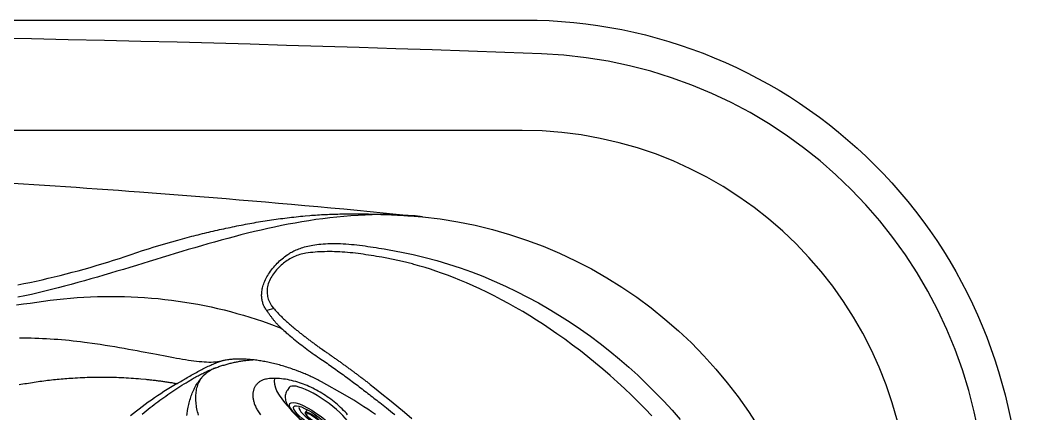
# Model space of a CAD drawing. Extents: x 832 to 912, y 781 to 934.
# Drawn here: x 887.79 to 912.02, y 881.13 to 890.68 of the extents above; entities that cross this region are included whole.
import ezdxf

# ---------------------------------------------------------------- set-up
doc = ezdxf.new("R2010")
doc.units = 0
doc.header["$MEASUREMENT"] = 0
doc.layers.add('1', color=4, linetype='Continuous')
doc.layers.add('SPA', color=2, linetype='Continuous')

# ---------------------------------------------------------------- blocks, each defined once
blk = doc.blocks.new('MINI2009')
at = {"layer": '1'}
for p, q in [((274.302, 432.025), (274.382, 432.025)), ((274.302, 430.221), (274.382, 430.221))]:
    blk.add_line(p, q, dxfattribs=at)
at = {"layer": '1', "color": 3}
for p, q in [((274.587, 431.352), (274.494, 431.352)), ((274.574, 430.894), (274.494, 430.894))]:
    blk.add_line(p, q, dxfattribs=at)
at = {"layer": '1', "flags": 128}
blk.add_lwpolyline([(274.382, 430.221), (274.404, 430.222), (274.435, 430.225), (274.464, 430.232), (274.491, 430.242), (274.518, 430.254), (274.542, 430.269), (274.566, 430.286), (274.587, 430.305), (274.608, 430.326), (274.627, 430.349), (274.645, 430.375), (274.663, 430.405), (274.68, 430.439), (274.697, 430.478), (274.713, 430.521), (274.727, 430.566), (274.739, 430.611), (274.749, 430.657), (274.758, 430.703), (274.766, 430.751), (274.773, 430.799), (274.778, 430.848), (274.783, 430.898), (274.787, 430.949), (274.789, 431), (274.791, 431.051), (274.792, 431.102), (274.792, 431.154), (274.791, 431.205), (274.789, 431.257), (274.786, 431.307), (274.782, 431.357), (274.777, 431.407), (274.771, 431.455), (274.765, 431.503), (274.757, 431.549), (274.748, 431.594), (274.738, 431.638), (274.726, 431.682), (274.713, 431.724), (274.698, 431.766), (274.68, 431.808), (274.662, 431.844), (274.643, 431.875), (274.623, 431.902), (274.603, 431.925), (274.582, 431.946), (274.559, 431.965), (274.535, 431.981), (274.51, 431.995), (274.483, 432.007), (274.455, 432.015), (274.424, 432.022), (274.393, 432.024), (274.382, 432.024)], dxfattribs=at)
at = {"layer": '1'}
blk.add_ellipse((274.302, 431.123), major_axis=(0, 0.902), ratio=0.25882, start_param=6.283179, end_param=9.424778, dxfattribs=at)
at = {"layer": '1', "color": 3}
for centre, major_axis, ratio in [((274.615, 431.123), (0, 0.667), 0.263764), ((274.617, 431.123), (0, 0.548), 0.248557), ((274.58, 431.123), (0.006, 0.229), 0.262485), ((274.588, 431.123), (0, 0.199), 0.249939)]:
    blk.add_ellipse(centre, major_axis=major_axis, ratio=ratio, dxfattribs=at)
blk.add_ellipse((274.543, 431.122), major_axis=(-0.004, 0.438), ratio=0.267267, start_param=3.037362, end_param=6.323274, dxfattribs=at)
blk = doc.blocks.new('2010SOVEREIGN')
at = {"layer": '1', "color": 3}
blk.add_line((67.597, 90.03), (12.061, 90.03), dxfattribs=at)
for centre, radius, start, end in [((39.827, -655.505), 747.922, 87.836622, 92.163457), ((67.638, 80.692), 11.2, 1.9775, 87.8366), ((67.597, 80.643), 9.387, 0, 90)]:
    blk.add_arc(centre, radius, start, end, dxfattribs=at)
at = {"layer": 'SPA', "color": 3, "linetype": 'Continuous'}
blk.add_line((61.578, 85.716), (61.407, 85.666), dxfattribs=at)
at = {"layer": 'SPA', "color": 4}
blk.add_lwpolyline([(12, 92.705), (67.658, 92.705, -0.414214), (79.658, 80.705), (79.658, 12, -0.414214), (67.658, 0), (12, 0, -0.414214), (0, 12), (0, 80.705, -0.414214)], format="xyb", close=True, dxfattribs=at)
at = {"layer": 'SPA', "color": 2, "linetype": 'Continuous'}
for points in [[(53.717, 88.843), (53.973, 88.829), (54.229, 88.814), (54.485, 88.8), (54.741, 88.784), (54.997, 88.769), (55.254, 88.753), (55.51, 88.737), (55.766, 88.721), (56.022, 88.705), (56.278, 88.688), (56.534, 88.671), (56.79, 88.654), (57.046, 88.636), (57.301, 88.619), (57.557, 88.601), (57.813, 88.582), (58.069, 88.564), (58.325, 88.545), (58.837, 88.507)], [(58.837, 88.507), (59.154, 88.482), (59.471, 88.458), (59.789, 88.432), (60.106, 88.407), (60.424, 88.381), (60.741, 88.354), (61.058, 88.328), (61.376, 88.3), (61.693, 88.273), (62.01, 88.245), (62.327, 88.216), (62.644, 88.188), (62.961, 88.158), (63.278, 88.129), (63.595, 88.099), (63.912, 88.068), (64.229, 88.037), (64.546, 88.006), (65.179, 87.942)], [(65.179, 87.942), (65.608, 87.89), (66.034, 87.821), (66.457, 87.734), (66.876, 87.632), (67.29, 87.512), (67.699, 87.377), (68.102, 87.226), (68.499, 87.058), (68.89, 86.876), (69.273, 86.677), (69.648, 86.464), (70.014, 86.236), (70.371, 85.993), (70.719, 85.735), (71.056, 85.464), (71.382, 85.18), (71.697, 84.883), (71.999, 84.574), (72.289, 84.253), (72.566, 83.921), (72.829, 83.578), (73.079, 83.225), (73.314, 82.863)], [(56.988, 84.898), (56.896, 84.909), (56.805, 84.92), (56.713, 84.931), (56.621, 84.94), (56.529, 84.949), (56.437, 84.957), (56.345, 84.965), (56.253, 84.971), (56.161, 84.977), (56.069, 84.983), (55.977, 84.987), (55.884, 84.991), (55.791, 84.994), (55.697, 84.997), (55.602, 84.999), (55.507, 85), (55.413, 85)], [(60.301, 84.442), (60.259, 84.432), (60.214, 84.424), (60.166, 84.418), (60.116, 84.415), (60.063, 84.413), (60.007, 84.413), (59.95, 84.415), (59.891, 84.418), (59.83, 84.423), (59.768, 84.429), (59.704, 84.436), (59.64, 84.444), (59.574, 84.453), (59.508, 84.463), (59.439, 84.474), (59.369, 84.485), (59.296, 84.497), (59.222, 84.51), (59.145, 84.524), (59.067, 84.539), (58.986, 84.554), (58.903, 84.569), (58.819, 84.585), (58.732, 84.602), (58.643, 84.619), (58.553, 84.636), (58.46, 84.654), (58.364, 84.672), (58.265, 84.691), (58.163, 84.71), (58.058, 84.729), (57.95, 84.748), (57.839, 84.767), (57.725, 84.787), (57.608, 84.806), (57.489, 84.825), (57.368, 84.844), (57.243, 84.862), (56.988, 84.898)]]:
    blk.add_lwpolyline(points, dxfattribs=at)
at = {"layer": 'SPA', "color": 3, "linetype": 'Continuous'}
for points in [[(65.179, 87.942), (65.006, 87.959), (64.832, 87.971), (64.658, 87.981), (64.485, 87.987), (64.311, 87.991), (64.137, 87.991), (63.964, 87.988), (63.791, 87.982), (63.619, 87.974), (63.447, 87.963), (63.275, 87.949), (63.104, 87.933), (62.934, 87.914), (62.764, 87.893), (62.596, 87.87), (62.427, 87.845), (62.26, 87.818), (62.093, 87.789), (61.927, 87.758), (61.761, 87.725), (61.596, 87.691), (61.432, 87.655), (61.269, 87.618), (61.106, 87.58), (60.944, 87.541), (60.782, 87.5), (60.621, 87.458), (60.46, 87.416), (60.3, 87.372), (60.14, 87.328), (59.981, 87.283), (59.822, 87.237), (59.664, 87.191), (59.506, 87.144), (59.348, 87.097), (59.19, 87.05), (59.033, 87.002), (58.875, 86.954), (58.718, 86.906), (58.561, 86.858), (58.404, 86.81), (58.247, 86.762), (58.09, 86.714), (57.933, 86.666), (57.776, 86.619), (57.619, 86.572), (57.461, 86.525), (57.303, 86.479), (57.145, 86.434), (56.987, 86.389), (56.828, 86.345), (56.669, 86.301), (56.51, 86.259), (56.35, 86.217), (56.19, 86.176), (56.029, 86.137), (55.867, 86.098), (55.705, 86.061), (55.542, 86.025), (55.379, 85.991)], [(59.538, 87.454), (59.59, 87.467), (59.641, 87.48), (59.693, 87.493), (59.744, 87.506), (59.796, 87.519), (59.847, 87.532), (59.899, 87.544), (59.951, 87.557), (60.003, 87.569), (60.054, 87.581), (60.106, 87.593), (60.158, 87.605), (60.21, 87.617), (60.262, 87.628), (60.314, 87.64), (60.366, 87.651), (60.418, 87.662), (60.47, 87.673), (60.523, 87.684), (60.575, 87.695), (60.627, 87.706), (60.679, 87.717), (60.732, 87.727), (60.784, 87.737), (60.836, 87.748), (60.889, 87.758), (60.941, 87.768), (60.994, 87.777), (61.047, 87.787), (61.099, 87.796), (61.152, 87.806), (61.205, 87.815), (61.258, 87.824), (61.311, 87.832), (61.365, 87.841), (61.418, 87.849), (61.471, 87.857), (61.525, 87.865), (61.579, 87.873), (61.632, 87.881), (61.686, 87.888), (61.74, 87.895), (61.794, 87.902), (61.848, 87.909), (61.902, 87.916), (61.956, 87.922), (62.01, 87.928), (62.065, 87.934), (62.119, 87.94), (62.173, 87.946), (62.228, 87.951), (62.283, 87.956), (62.337, 87.961), (62.447, 87.971)], [(62.447, 87.971), (62.494, 87.975), (62.542, 87.978), (62.59, 87.982), (62.638, 87.985), (62.687, 87.988), (62.735, 87.991), (62.784, 87.994), (62.832, 87.996), (62.881, 87.998), (62.93, 88.001), (62.979, 88.002), (63.028, 88.004), (63.077, 88.006), (63.127, 88.007), (63.176, 88.008), (63.226, 88.009), (63.275, 88.01), (63.325, 88.011), (63.374, 88.011), (63.424, 88.012), (63.474, 88.012), (63.524, 88.012), (63.574, 88.012), (63.624, 88.012), (63.674, 88.011), (63.724, 88.011), (63.774, 88.01), (63.824, 88.009), (63.874, 88.008), (63.924, 88.007), (63.974, 88.005), (64.024, 88.004), (64.075, 88.002), (64.125, 88.001), (64.175, 87.999), (64.225, 87.997), (64.276, 87.995), (64.326, 87.993), (64.376, 87.991), (64.426, 87.988), (64.476, 87.986), (64.527, 87.983), (64.577, 87.981), (64.627, 87.978), (64.677, 87.975), (64.727, 87.972), (64.777, 87.969), (64.828, 87.966), (64.878, 87.963), (64.928, 87.96), (64.978, 87.957), (65.028, 87.953), (65.079, 87.95), (65.179, 87.942)], [(55.373, 86.291), (55.521, 86.321), (55.67, 86.351), (55.817, 86.383), (55.964, 86.416), (56.111, 86.45), (56.258, 86.484), (56.404, 86.52), (56.549, 86.557), (56.694, 86.595), (56.839, 86.634), (56.983, 86.673), (57.127, 86.714), (57.27, 86.756), (57.412, 86.799), (57.554, 86.842), (57.696, 86.887), (57.837, 86.933), (57.978, 86.98), (58.118, 87.027), (58.258, 87.075), (58.399, 87.121), (58.54, 87.166), (58.681, 87.21), (58.823, 87.254), (58.965, 87.296), (59.108, 87.337), (59.251, 87.377), (59.538, 87.454)], [(61.898, 87.016), (61.918, 87.03), (61.94, 87.044), (61.963, 87.058), (61.986, 87.072), (62.011, 87.086), (62.036, 87.099), (62.063, 87.113), (62.091, 87.126), (62.12, 87.139), (62.151, 87.151), (62.182, 87.164), (62.215, 87.175), (62.249, 87.187), (62.284, 87.198), (62.321, 87.209), (62.359, 87.219), (62.399, 87.229), (62.44, 87.238), (62.482, 87.246), (62.527, 87.254), (62.572, 87.262), (62.62, 87.268), (62.669, 87.274), (62.72, 87.279), (62.772, 87.284), (62.827, 87.287), (62.883, 87.29), (62.941, 87.292), (63.001, 87.293), (63.063, 87.293), (63.127, 87.292), (63.193, 87.289), (63.259, 87.286), (63.325, 87.282), (63.392, 87.278), (63.458, 87.272), (63.524, 87.266), (63.591, 87.259), (63.657, 87.251), (63.723, 87.243), (63.789, 87.234), (63.856, 87.224), (63.922, 87.214), (63.989, 87.204), (64.056, 87.193), (64.121, 87.183), (64.187, 87.172), (64.251, 87.161), (64.376, 87.14)], [(61.407, 85.666), (61.394, 85.685), (61.381, 85.705), (61.37, 85.724), (61.359, 85.744), (61.348, 85.763), (61.339, 85.783), (61.33, 85.803), (61.322, 85.823), (61.315, 85.843), (61.309, 85.863), (61.303, 85.884), (61.298, 85.906), (61.293, 85.928), (61.29, 85.951), (61.287, 85.975), (61.284, 86), (61.283, 86.025), (61.283, 86.051), (61.284, 86.077), (61.286, 86.105), (61.289, 86.133), (61.293, 86.162), (61.299, 86.191), (61.305, 86.221), (61.313, 86.252), (61.323, 86.284), (61.334, 86.317), (61.347, 86.35), (61.361, 86.383), (61.376, 86.417), (61.393, 86.451), (61.411, 86.484), (61.43, 86.518), (61.451, 86.552), (61.473, 86.586), (61.497, 86.62), (61.522, 86.654), (61.548, 86.688), (61.575, 86.721), (61.603, 86.753), (61.631, 86.785), (61.66, 86.815), (61.69, 86.844), (61.719, 86.872), (61.749, 86.899), (61.779, 86.924), (61.809, 86.949), (61.839, 86.973), (61.898, 87.016)], [(62.356, 87.058), (62.318, 87.052), (62.281, 87.044), (62.244, 87.035), (62.208, 87.025), (62.172, 87.013), (62.136, 87), (62.101, 86.986), (62.067, 86.971), (62.033, 86.954), (61.999, 86.937), (61.967, 86.919), (61.935, 86.899), (61.904, 86.879), (61.873, 86.859), (61.843, 86.837), (61.814, 86.815), (61.785, 86.791), (61.756, 86.766), (61.728, 86.74), (61.7, 86.713), (61.672, 86.685), (61.646, 86.655), (61.62, 86.625), (61.595, 86.594), (61.571, 86.562), (61.549, 86.529), (61.527, 86.495), (61.508, 86.461), (61.489, 86.426), (61.473, 86.39), (61.458, 86.354), (61.445, 86.317), (61.435, 86.281), (61.426, 86.246), (61.42, 86.211), (61.416, 86.176), (61.414, 86.142), (61.414, 86.108), (61.416, 86.074), (61.421, 86.041), (61.427, 86.007), (61.435, 85.974), (61.445, 85.942), (61.457, 85.909), (61.471, 85.878), (61.487, 85.846), (61.505, 85.815), (61.525, 85.784), (61.571, 85.725)], [(64.196, 86.96), (64.132, 86.97), (64.068, 86.981), (64.004, 86.992), (63.94, 87.002), (63.876, 87.013), (63.811, 87.022), (63.747, 87.032), (63.683, 87.041), (63.618, 87.049), (63.554, 87.057), (63.49, 87.064), (63.426, 87.07), (63.363, 87.076), (63.299, 87.081), (63.236, 87.085), (63.174, 87.088), (63.112, 87.091), (63.05, 87.093), (62.989, 87.095), (62.929, 87.095), (62.868, 87.095), (62.809, 87.094), (62.75, 87.092), (62.692, 87.09), (62.634, 87.087), (62.577, 87.083), (62.521, 87.078), (62.465, 87.072), (62.356, 87.058)], [(64.376, 87.14), (64.669, 87.086), (64.958, 87.025), (65.246, 86.957), (65.53, 86.88), (65.813, 86.796), (66.093, 86.704), (66.37, 86.605), (66.646, 86.498), (66.919, 86.383), (67.19, 86.261), (67.459, 86.132), (67.725, 85.996), (67.988, 85.854), (68.248, 85.705), (68.504, 85.549), (68.756, 85.388), (69.005, 85.22), (69.249, 85.047), (69.488, 84.868), (69.722, 84.685), (69.952, 84.495), (70.177, 84.301), (70.397, 84.101), (70.612, 83.897), (70.822, 83.687), (71.027, 83.472), (71.228, 83.253), (71.422, 83.029)], [(70.739, 83.116), (70.577, 83.285), (70.413, 83.452), (70.246, 83.616), (70.077, 83.778), (69.905, 83.937), (69.73, 84.093), (69.552, 84.247), (69.373, 84.398), (69.19, 84.546), (69.006, 84.691), (68.819, 84.833), (68.63, 84.972), (68.438, 85.107), (68.276, 85.219), (68.112, 85.328), (67.946, 85.435), (67.779, 85.539), (67.609, 85.642), (67.438, 85.741), (67.266, 85.838), (67.092, 85.932), (66.917, 86.023), (66.743, 86.111), (66.572, 86.193), (66.406, 86.269), (66.244, 86.34), (66.086, 86.406), (65.933, 86.468), (65.785, 86.524), (65.642, 86.576), (65.504, 86.625), (65.371, 86.669), (65.243, 86.709), (65.12, 86.745), (65.003, 86.779), (64.97, 86.788), (64.937, 86.797), (64.903, 86.806), (64.869, 86.814), (64.835, 86.823), (64.8, 86.832), (64.765, 86.841), (64.729, 86.849), (64.693, 86.858), (64.656, 86.867), (64.62, 86.875), (64.582, 86.883), (64.545, 86.892), (64.507, 86.9), (64.469, 86.908), (64.431, 86.916), (64.392, 86.923), (64.353, 86.931), (64.314, 86.938), (64.275, 86.946), (64.196, 86.96)], [(55.347, 85.806), (55.509, 85.828), (55.672, 85.85), (55.834, 85.873), (55.996, 85.896), (56.159, 85.918), (56.322, 85.937), (56.485, 85.955), (56.648, 85.97), (56.811, 85.983), (56.975, 85.994), (57.139, 86.002), (57.303, 86.008), (57.467, 86.012), (57.631, 86.013), (57.795, 86.012), (57.958, 86.009), (58.122, 86.003), (58.285, 85.995), (58.448, 85.985), (58.611, 85.972), (58.773, 85.957), (58.935, 85.94), (59.097, 85.921), (59.258, 85.899), (59.419, 85.875), (59.579, 85.848), (59.738, 85.82), (59.897, 85.789), (60.056, 85.756), (60.214, 85.72), (60.372, 85.683), (60.528, 85.643), (60.685, 85.6), (60.84, 85.556), (60.995, 85.509), (61.149, 85.46), (61.302, 85.409), (61.455, 85.356), (61.758, 85.243)], [(61.758, 85.243), (61.744, 85.256), (61.729, 85.27), (61.716, 85.283), (61.702, 85.296), (61.689, 85.309), (61.676, 85.323), (61.664, 85.336), (61.651, 85.349), (61.639, 85.362), (61.628, 85.375), (61.616, 85.389), (61.605, 85.402), (61.594, 85.416), (61.582, 85.429), (61.571, 85.443), (61.561, 85.457), (61.55, 85.47), (61.539, 85.484), (61.528, 85.499), (61.518, 85.513), (61.507, 85.528), (61.496, 85.542), (61.485, 85.557), (61.474, 85.573), (61.463, 85.588), (61.452, 85.604), (61.441, 85.619), (61.43, 85.635), (61.407, 85.666)], [(61.571, 85.725), (61.571, 85.725), (61.571, 85.724), (61.572, 85.724), (61.572, 85.724), (61.572, 85.724), (61.572, 85.723), (61.573, 85.723), (61.573, 85.723), (61.573, 85.723), (61.573, 85.722), (61.573, 85.722), (61.574, 85.722), (61.574, 85.722), (61.574, 85.721), (61.574, 85.721), (61.574, 85.721), (61.575, 85.721), (61.575, 85.72), (61.575, 85.72), (61.575, 85.72), (61.575, 85.72), (61.576, 85.719), (61.576, 85.719), (61.576, 85.719), (61.576, 85.719), (61.577, 85.718), (61.577, 85.718), (61.577, 85.718), (61.577, 85.718), (61.577, 85.717), (61.578, 85.717), (61.578, 85.717), (61.578, 85.717), (61.578, 85.716)], [(61.578, 85.716), (61.594, 85.699), (61.609, 85.681), (61.625, 85.663), (61.641, 85.646), (61.658, 85.628), (61.674, 85.61), (61.691, 85.592), (61.709, 85.574), (61.726, 85.557), (61.744, 85.539), (61.761, 85.522), (61.779, 85.504), (61.797, 85.487), (61.815, 85.47), (61.833, 85.453), (61.851, 85.436), (61.87, 85.419), (61.888, 85.403), (61.907, 85.386), (61.925, 85.37), (61.944, 85.353), (61.962, 85.337), (61.981, 85.321), (61.999, 85.305), (62.018, 85.289), (62.036, 85.274), (62.055, 85.258), (62.074, 85.243), (62.092, 85.227), (62.111, 85.212), (62.129, 85.197), (62.148, 85.182), (62.166, 85.168), (62.184, 85.153), (62.202, 85.139), (62.22, 85.125), (62.238, 85.11), (62.256, 85.097), (62.274, 85.083), (62.292, 85.069), (62.309, 85.056), (62.326, 85.042), (62.344, 85.029), (62.361, 85.016), (62.378, 85.003), (62.395, 84.99), (62.413, 84.977), (62.43, 84.963), (62.448, 84.95), (62.466, 84.936), (62.483, 84.923), (62.501, 84.91), (62.519, 84.896), (62.537, 84.883), (62.555, 84.87), (62.573, 84.856), (62.591, 84.843), (62.61, 84.829), (62.629, 84.815), (62.648, 84.802), (62.667, 84.788), (62.687, 84.774), (62.707, 84.759), (62.718, 84.751), (62.72, 84.75), (62.721, 84.749), (62.723, 84.748), (62.725, 84.747), (62.726, 84.746), (62.728, 84.745), (62.73, 84.743), (62.731, 84.742), (62.733, 84.741), (62.735, 84.74), (62.736, 84.739), (62.738, 84.738), (62.74, 84.736), (62.741, 84.735), (62.743, 84.734), (62.744, 84.733), (62.746, 84.732), (62.748, 84.731), (62.749, 84.729), (62.751, 84.728), (62.753, 84.727), (62.754, 84.726), (62.756, 84.725), (62.758, 84.724), (62.759, 84.722), (62.761, 84.721), (62.763, 84.72), (62.764, 84.719), (62.766, 84.718), (62.768, 84.717), (62.769, 84.715), (62.771, 84.714), (62.773, 84.713), (62.774, 84.712), (62.776, 84.711), (62.778, 84.71), (62.779, 84.709), (62.781, 84.707), (62.783, 84.706), (62.784, 84.705), (62.786, 84.704), (62.788, 84.703), (62.789, 84.702), (62.791, 84.7), (62.793, 84.699), (62.794, 84.698), (62.796, 84.697), (62.798, 84.696), (62.799, 84.695), (62.801, 84.693), (62.803, 84.692), (62.804, 84.691), (62.806, 84.69), (62.808, 84.689), (62.809, 84.688), (62.811, 84.686), (62.813, 84.685), (62.814, 84.684), (62.816, 84.683), (62.818, 84.682), (62.819, 84.681), (62.821, 84.679), (62.823, 84.678), (62.84, 84.666), (62.858, 84.654), (62.875, 84.642), (62.893, 84.629), (62.911, 84.617), (62.928, 84.605), (62.946, 84.593), (62.964, 84.58), (62.981, 84.568), (62.999, 84.555), (63.017, 84.543), (63.034, 84.531), (63.052, 84.518), (63.069, 84.506), (63.087, 84.494), (63.105, 84.481), (63.122, 84.469), (63.139, 84.456), (63.157, 84.444), (63.174, 84.432), (63.192, 84.419), (63.209, 84.407), (63.226, 84.394), (63.244, 84.382), (63.261, 84.369), (63.278, 84.357), (63.296, 84.344), (63.313, 84.332), (63.33, 84.319), (63.347, 84.307), (63.364, 84.294), (63.382, 84.282), (63.399, 84.269), (63.416, 84.256), (63.433, 84.244), (63.45, 84.231), (63.467, 84.219), (63.485, 84.206), (63.502, 84.193), (63.519, 84.181), (63.536, 84.168), (63.553, 84.155), (63.57, 84.142), (63.587, 84.129), (63.604, 84.117), (63.622, 84.104), (63.639, 84.091), (63.656, 84.078), (63.673, 84.065), (63.69, 84.052), (63.707, 84.039), (63.724, 84.026), (63.742, 84.013), (63.759, 84), (63.776, 83.987), (63.793, 83.973), (63.81, 83.96), (63.828, 83.947), (63.845, 83.934), (63.862, 83.92), (63.879, 83.907), (63.897, 83.894), (63.914, 83.88), (64.015, 83.801), (64.198, 83.655), (64.38, 83.507), (64.562, 83.358), (64.742, 83.207), (64.922, 83.055)], [(61.758, 85.243), (61.788, 85.216), (61.818, 85.189), (61.849, 85.161), (61.881, 85.133), (61.915, 85.104), (61.949, 85.075), (61.985, 85.045), (62.021, 85.014), (62.058, 84.983), (62.096, 84.952), (62.135, 84.92), (62.174, 84.889), (62.214, 84.858), (62.254, 84.827), (62.294, 84.796), (62.335, 84.765), (62.377, 84.734), (62.42, 84.703), (62.464, 84.671), (62.508, 84.64), (62.552, 84.608), (62.596, 84.578), (62.639, 84.548), (62.681, 84.519), (62.721, 84.492), (62.759, 84.465), (62.796, 84.44), (62.832, 84.416), (62.868, 84.391), (62.904, 84.365), (62.94, 84.34), (62.976, 84.315), (63.012, 84.289), (63.048, 84.264), (63.084, 84.238), (63.12, 84.212), (63.156, 84.187), (63.192, 84.161), (63.228, 84.134), (63.264, 84.108), (63.3, 84.082), (63.336, 84.056), (63.371, 84.03), (63.406, 84.004), (63.44, 83.979), (63.475, 83.953), (63.509, 83.927), (63.544, 83.901), (63.578, 83.876), (63.612, 83.85), (63.647, 83.823), (63.682, 83.797), (63.716, 83.77), (63.752, 83.744), (63.787, 83.716), (63.823, 83.689), (63.858, 83.661), (63.894, 83.634), (63.93, 83.606), (63.966, 83.578), (64.001, 83.55), (64.037, 83.523), (64.073, 83.495), (64.109, 83.467), (64.146, 83.438), (64.184, 83.408), (64.224, 83.377), (64.265, 83.344), (64.309, 83.31), (64.355, 83.273), (64.404, 83.234), (64.456, 83.193), (64.512, 83.149)], [(59.235, 83.901), (59.264, 83.919), (59.294, 83.936), (59.324, 83.954), (59.355, 83.972), (59.386, 83.99), (59.417, 84.008), (59.448, 84.027), (59.479, 84.045), (59.511, 84.063), (59.543, 84.081), (59.574, 84.1), (59.606, 84.118), (59.638, 84.136), (59.67, 84.154), (59.702, 84.171), (59.734, 84.189), (59.766, 84.206), (59.798, 84.223), (59.83, 84.24), (59.862, 84.256), (59.893, 84.272), (59.925, 84.288), (59.956, 84.303), (59.987, 84.318), (60.017, 84.332), (60.048, 84.346), (60.078, 84.36), (60.108, 84.372), (60.137, 84.384), (60.166, 84.396), (60.194, 84.407), (60.222, 84.417), (60.249, 84.426), (60.301, 84.442)], [(60.171, 84.283), (60.196, 84.293), (60.221, 84.301), (60.246, 84.31), (60.271, 84.318), (60.296, 84.327), (60.321, 84.335), (60.346, 84.343), (60.371, 84.35), (60.396, 84.358), (60.421, 84.365), (60.446, 84.372), (60.471, 84.379), (60.496, 84.385), (60.522, 84.392), (60.547, 84.398), (60.572, 84.404), (60.598, 84.409), (60.623, 84.415), (60.648, 84.42), (60.674, 84.425), (60.699, 84.43), (60.725, 84.435), (60.75, 84.44), (60.776, 84.444), (60.801, 84.448), (60.827, 84.452), (60.852, 84.456), (60.878, 84.459), (60.903, 84.462), (60.929, 84.465), (60.956, 84.468), (60.982, 84.471), (61.01, 84.473), (61.066, 84.476)], [(62.125, 84.217), (62.087, 84.231), (62.049, 84.245), (62.011, 84.258), (61.973, 84.271), (61.935, 84.284), (61.897, 84.296), (61.86, 84.308), (61.823, 84.319), (61.786, 84.33), (61.749, 84.34), (61.713, 84.351), (61.676, 84.36), (61.64, 84.37), (61.605, 84.379), (61.569, 84.388), (61.534, 84.396), (61.499, 84.404), (61.464, 84.411), (61.43, 84.419), (61.396, 84.426), (61.362, 84.432), (61.329, 84.438), (61.296, 84.444), (61.263, 84.45), (61.23, 84.455), (61.197, 84.46), (61.164, 84.464), (61.132, 84.468), (61.099, 84.472), (61.067, 84.476), (61.035, 84.479), (61.003, 84.482), (60.972, 84.485), (60.94, 84.487), (60.909, 84.489), (60.878, 84.491), (60.847, 84.492), (60.817, 84.493), (60.787, 84.494), (60.757, 84.494), (60.727, 84.494), (60.698, 84.494), (60.669, 84.493), (60.641, 84.492), (60.613, 84.49), (60.585, 84.488), (60.557, 84.486), (60.53, 84.484), (60.504, 84.481), (60.478, 84.477), (60.452, 84.474), (60.427, 84.47), (60.402, 84.465), (60.377, 84.46), (60.358, 84.456), (60.346, 84.453), (60.334, 84.45), (60.323, 84.448), (60.301, 84.442)], [(59.607, 84.014), (59.634, 84.03), (59.662, 84.046), (59.689, 84.061), (59.717, 84.077), (59.744, 84.091), (59.772, 84.106), (59.799, 84.12), (59.827, 84.134), (59.855, 84.148), (59.883, 84.161), (59.911, 84.175), (59.939, 84.188), (59.967, 84.2), (59.995, 84.213), (60.023, 84.225), (60.052, 84.237), (60.08, 84.248), (60.108, 84.259), (60.165, 84.281)], [(59.751, 83.134), (59.741, 83.174), (59.731, 83.213), (59.722, 83.251), (59.715, 83.29), (59.708, 83.328), (59.702, 83.366), (59.697, 83.404), (59.693, 83.441), (59.691, 83.479), (59.689, 83.515), (59.688, 83.552), (59.688, 83.588), (59.69, 83.624), (59.693, 83.659), (59.697, 83.694), (59.702, 83.728), (59.708, 83.762), (59.716, 83.796), (59.725, 83.829), (59.736, 83.861), (59.748, 83.893), (59.762, 83.924), (59.777, 83.954), (59.793, 83.984), (59.811, 84.013), (59.831, 84.041), (59.853, 84.068), (59.876, 84.094), (59.901, 84.119), (59.928, 84.144), (59.956, 84.167), (59.986, 84.189), (60.019, 84.21), (60.053, 84.23), (60.088, 84.248), (60.165, 84.281)], [(60.165, 84.281), (60.15, 84.275), (60.135, 84.269), (60.12, 84.263), (60.105, 84.255), (60.09, 84.248), (60.076, 84.241), (60.062, 84.233), (60.049, 84.226), (60.036, 84.219), (60.024, 84.211), (60.012, 84.204), (60, 84.196), (59.989, 84.188), (59.977, 84.18), (59.966, 84.172), (59.955, 84.163), (59.944, 84.155), (59.933, 84.146), (59.923, 84.137), (59.912, 84.128), (59.902, 84.119), (59.892, 84.109), (59.882, 84.1), (59.872, 84.09), (59.862, 84.081), (59.852, 84.071), (59.843, 84.06), (59.833, 84.05), (59.824, 84.039), (59.815, 84.028), (59.805, 84.017), (59.796, 84.006), (59.787, 83.994), (59.778, 83.983), (59.769, 83.971), (59.76, 83.959), (59.752, 83.947), (59.743, 83.935), (59.727, 83.91)], [(60.142, 84.271), (60.142, 84.271), (60.142, 84.272), (60.142, 84.272), (60.142, 84.272), (60.142, 84.272), (60.142, 84.272), (60.142, 84.272), (60.142, 84.272), (60.142, 84.272), (60.142, 84.272), (60.142, 84.272), (60.142, 84.272), (60.142, 84.272), (60.143, 84.272), (60.143, 84.272), (60.143, 84.272), (60.143, 84.272), (60.143, 84.272), (60.143, 84.272)], [(60.165, 84.281), (60.166, 84.281), (60.166, 84.281), (60.166, 84.281), (60.167, 84.282), (60.167, 84.282), (60.167, 84.282), (60.167, 84.282), (60.168, 84.282), (60.168, 84.282), (60.168, 84.282), (60.169, 84.282), (60.169, 84.283), (60.169, 84.283), (60.17, 84.283), (60.17, 84.283), (60.17, 84.283), (60.171, 84.283), (60.171, 84.283), (60.171, 84.283)], [(62.733, 83.945), (62.703, 83.961), (62.672, 83.977), (62.641, 83.993), (62.61, 84.008), (62.579, 84.023), (62.548, 84.038), (62.518, 84.052), (62.487, 84.067), (62.457, 84.081), (62.426, 84.094), (62.396, 84.108), (62.365, 84.121), (62.335, 84.134), (62.305, 84.147), (62.275, 84.159), (62.245, 84.171), (62.215, 84.183), (62.185, 84.195), (62.125, 84.217)], [(55.405, 83.874), (55.451, 83.882), (55.497, 83.891), (55.543, 83.899), (55.589, 83.906), (55.635, 83.914), (55.681, 83.921), (55.727, 83.929), (55.774, 83.936), (55.82, 83.943), (55.866, 83.949), (55.912, 83.956), (55.959, 83.962), (56.005, 83.968), (56.052, 83.974), (56.098, 83.98), (56.145, 83.985), (56.191, 83.99), (56.238, 83.995), (56.285, 84), (56.331, 84.005), (56.378, 84.01), (56.425, 84.014), (56.472, 84.018), (56.518, 84.022), (56.565, 84.026), (56.612, 84.029), (56.706, 84.035)], [(59.235, 83.901), (59.154, 83.854), (59.075, 83.805), (58.996, 83.756), (58.917, 83.706), (58.84, 83.655), (58.763, 83.604), (58.687, 83.552), (58.612, 83.5), (58.537, 83.447), (58.463, 83.393), (58.39, 83.339), (58.318, 83.284), (58.247, 83.229), (58.176, 83.173), (58.106, 83.116)], [(56.706, 84.035), (56.764, 84.039), (56.823, 84.042), (56.882, 84.045), (56.94, 84.048), (56.999, 84.05), (57.058, 84.052), (57.116, 84.054), (57.175, 84.055), (57.234, 84.056), (57.293, 84.057), (57.352, 84.058), (57.411, 84.058), (57.47, 84.057), (57.529, 84.057), (57.588, 84.056), (57.647, 84.055), (57.706, 84.053), (57.765, 84.052), (57.824, 84.049), (57.883, 84.047), (57.942, 84.044), (58.001, 84.041), (58.06, 84.038), (58.119, 84.034), (58.178, 84.03), (58.237, 84.025), (58.296, 84.021), (58.355, 84.016), (58.474, 84.005)], [(58.39, 83.163), (58.438, 83.203), (58.486, 83.242), (58.534, 83.28), (58.581, 83.318), (58.628, 83.355), (58.675, 83.391), (58.722, 83.427), (58.769, 83.462), (58.817, 83.496), (58.864, 83.531), (58.911, 83.565), (58.959, 83.598), (59.007, 83.632), (59.055, 83.665), (59.104, 83.698), (59.153, 83.731), (59.202, 83.763), (59.252, 83.795), (59.302, 83.827), (59.352, 83.859), (59.402, 83.891), (59.453, 83.922), (59.504, 83.953), (59.607, 84.014)], [(58.474, 84.005), (58.499, 84.002), (58.524, 83.999), (58.55, 83.997), (58.575, 83.994), (58.601, 83.991), (58.626, 83.988), (58.651, 83.985), (58.677, 83.982), (58.702, 83.979), (58.728, 83.976), (58.753, 83.973), (58.778, 83.97), (58.804, 83.967), (58.829, 83.963), (58.855, 83.96), (58.88, 83.956), (58.905, 83.953), (58.931, 83.949), (58.956, 83.946), (58.982, 83.942), (59.007, 83.938), (59.032, 83.934), (59.058, 83.93), (59.083, 83.927), (59.108, 83.923), (59.134, 83.918), (59.159, 83.914), (59.184, 83.91), (59.235, 83.901)], [(59.489, 83.252), (59.495, 83.288), (59.503, 83.325), (59.51, 83.361), (59.518, 83.396), (59.527, 83.432), (59.536, 83.467), (59.546, 83.501), (59.556, 83.535), (59.567, 83.569), (59.578, 83.602), (59.59, 83.635), (59.603, 83.668), (59.616, 83.7), (59.63, 83.731), (59.645, 83.762), (59.66, 83.793), (59.676, 83.823), (59.692, 83.853), (59.727, 83.91)], [(63.367, 83.146), (63.336, 83.181), (63.303, 83.217), (63.268, 83.252), (63.232, 83.288), (63.195, 83.323), (63.157, 83.358), (63.118, 83.392), (63.079, 83.425), (63.039, 83.458), (62.998, 83.49), (62.957, 83.522), (62.915, 83.552), (62.872, 83.582), (62.829, 83.611), (62.786, 83.639), (62.742, 83.666), (62.698, 83.692), (62.654, 83.718), (62.609, 83.742), (62.565, 83.766), (62.52, 83.789), (62.475, 83.81), (62.43, 83.831), (62.385, 83.85), (62.34, 83.869), (62.294, 83.887), (62.249, 83.903), (62.204, 83.919), (62.157, 83.933), (62.108, 83.947), (62.058, 83.961), (62.007, 83.973), (61.956, 83.985), (61.906, 83.995), (61.858, 84.003), (61.81, 84.011), (61.763, 84.017), (61.718, 84.021), (61.673, 84.025), (61.63, 84.027), (61.589, 84.027), (61.548, 84.027), (61.51, 84.025), (61.472, 84.021), (61.436, 84.016), (61.403, 84.01), (61.374, 84.004), (61.347, 83.996), (61.324, 83.988), (61.303, 83.981), (61.285, 83.973), (61.27, 83.965), (61.255, 83.957), (61.241, 83.948), (61.227, 83.939), (61.214, 83.929), (61.201, 83.919), (61.189, 83.908), (61.177, 83.897), (61.166, 83.885), (61.155, 83.873), (61.145, 83.86), (61.136, 83.847), (61.127, 83.834), (61.118, 83.82), (61.111, 83.805), (61.104, 83.79), (61.097, 83.775), (61.092, 83.759), (61.087, 83.743), (61.082, 83.727), (61.078, 83.71), (61.075, 83.693), (61.073, 83.675), (61.071, 83.657), (61.07, 83.639), (61.07, 83.62), (61.07, 83.601), (61.071, 83.582), (61.073, 83.562), (61.075, 83.542), (61.078, 83.522), (61.082, 83.502), (61.087, 83.481), (61.092, 83.46), (61.098, 83.439), (61.105, 83.418), (61.113, 83.396), (61.121, 83.374), (61.131, 83.352), (61.141, 83.329), (61.152, 83.307), (61.164, 83.284), (61.176, 83.261), (61.19, 83.238), (61.205, 83.215), (61.22, 83.192), (61.236, 83.169), (61.254, 83.146)], [(61.594, 84.027), (61.584, 83.959), (61.591, 83.882), (61.616, 83.798), (61.655, 83.71), (61.707, 83.62), (61.769, 83.529), (61.839, 83.44), (61.915, 83.353), (61.997, 83.268), (62.091, 83.178), (62.197, 83.086)], [(64.043, 83.149), (63.948, 83.213), (63.853, 83.277), (63.757, 83.34), (63.659, 83.404), (63.514, 83.496), (63.307, 83.623), (62.733, 83.945)], [(59.473, 83.124), (59.477, 83.167), (59.489, 83.252)]]:
    blk.add_lwpolyline(points, dxfattribs=at)
at = {"layer": '1', "rotation": 235.1430143492322}
blk.add_blockref('MINI2009', (-134.308, 554.778), dxfattribs=at)

msp = doc.modelspace()

# ---------------------------------------------------------------- block references
at = {"layer": '1'}
msp.add_blockref('2010SOVEREIGN', (832.36, 797.97), dxfattribs=at)

doc.saveas('drawing.dxf')
